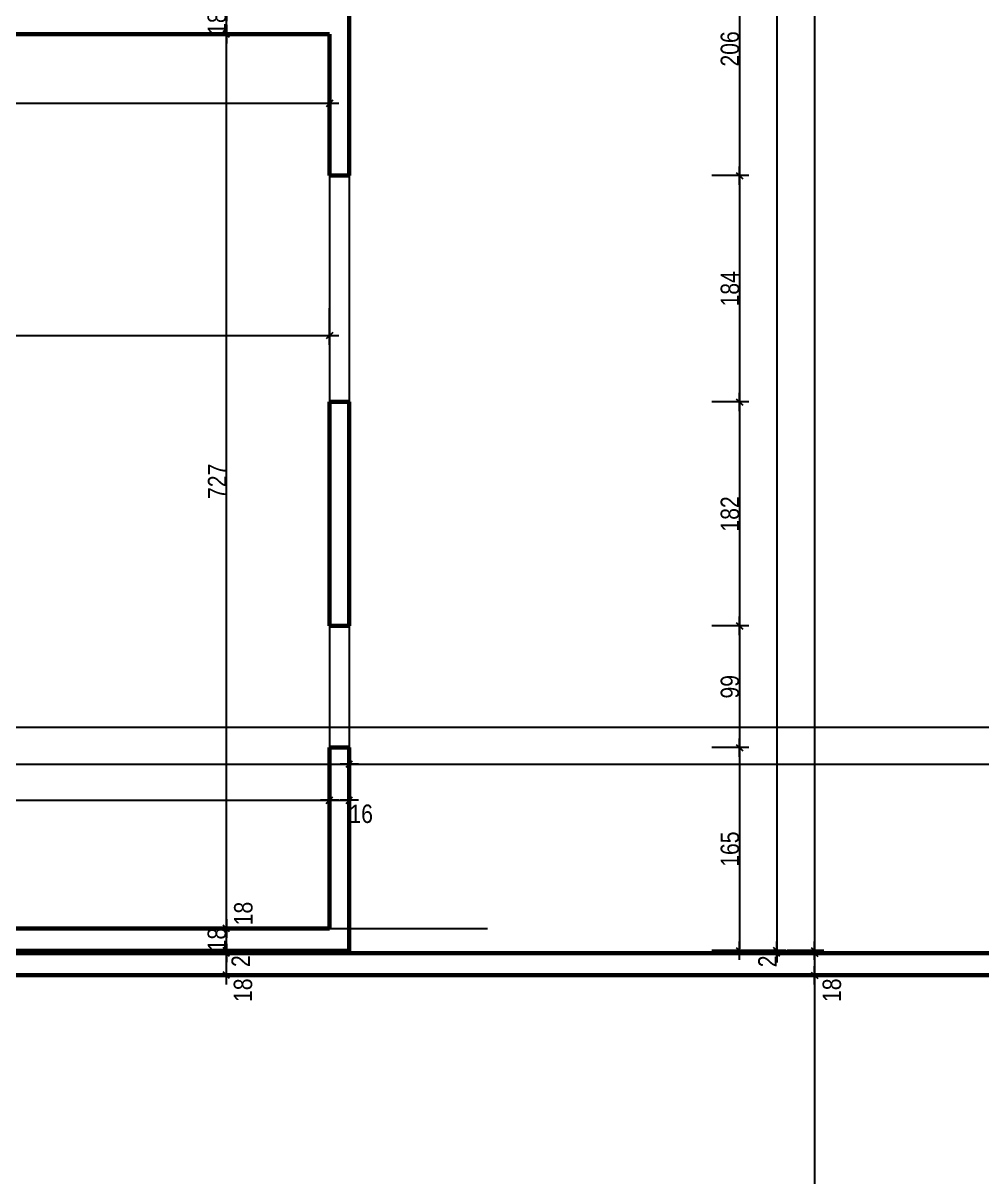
# Model space of a CAD drawing. Header units: centimetres. Extents: x 16433 to 114398, y -50094 to -12305.
# Drawn here: x 42157 to 42936, y -39200 to -38262 of the extents above; entities that cross this region are included whole.
import ezdxf

# ---------------------------------------------------------------- set-up
doc = ezdxf.new("R2010")
doc.units = ezdxf.units.CM
doc.header["$LTSCALE"] = 0.5
doc.layers.get('DEFPOINTS').update_dxf_attribs({"linetype": 'CONTINUOUS'})
for name, color, linetype in [('01_cote_gen', 4, 'CONTINUOUS'), ('01_linteaux', 2, 'CONTINUOUS'), ('AA_COTES', 2, 'CONTINUOUS')]:
    doc.layers.add(name, color=color, linetype=linetype)
doc.layers.add('01_murs_coup', color=5, linetype='CONTINUOUS', lineweight=60)
doc.styles.add('STYLE2', font='ARIALN.TTF')
doc.dimstyles.new('JB50', dxfattribs={"dimscale": 0.1, "dimtxt": 150, "dimasz": 15, "dimexe": 0.1, "dimexo": 0.1, "dimgap": 0.09, "dimtad": 1, "dimdec": 1, "dimdsep": 46, "dimtxsty": 'STYLE2', "dimblk1": 'BOND_G', "dimblk2": 'BOND_D', "dimsah": 1, "dimcen": 1.5, "dimdle": 0.01, "dimse1": 1, "dimse2": 1, "dimclrd": 4, "dimclre": 2, "dimclrt": 6, "dimazin": 2, "dimtfac": 2.333333, "dimtdec": 1, "dimtix": 1, "dimtmove": 2, "dimatfit": 3, "dimldrblk": 'BOND_G', "dimfxl": 1, "dimtolj": 1, "dimtzin": 0, "dimarcsym": 0})

# ---------------------------------------------------------------- blocks, each defined once
blk = doc.blocks.new('BOND_G')
at = {"layer": 'AA_COTES', "color": 0}
for p, q in [((0, -5), (0, 15)), ((5, 0), (-5, 0)), ((1.77, 1.77), (-1.77, -1.77))]:
    blk.add_line(p, q, dxfattribs=at)
blk = doc.blocks.new('BOND_D')
at = {"layer": 'AA_COTES', "color": 0}
for p, q in [((5, 0), (-5, 0)), ((-1.77, -1.77), (1.77, 1.77)), ((0, 5), (0, -15))]:
    blk.add_line(p, q, dxfattribs=at)
blk = doc.blocks.new('*D2667')
at = {"layer": '01_cote_gen', "color": 4, "lineweight": -2, "transparency": 16777216}
blk.add_line((42322.05, -39014.05), (42322.05, -38999.07), dxfattribs=at)
at = {"layer": 'DEFPOINTS', "color": 0}
for p in [(42322.05, -38997.57), (42334.89, -38997.57), (42334.89, -39015.55)]:
    blk.add_point(p, dxfattribs=at)
at = {"layer": '01_cote_gen', "color": 4, "lineweight": -2, "transparency": 16777216, "xscale": 1.5, "yscale": 1.5, "zscale": 1.5}
for name, p, rotation in [('BOND_D', (42322.05, -38997.57), 90), ('BOND_G', (42322.05, -39015.55), 270)]:
    blk.add_blockref(name, p, dxfattribs=dict(at, rotation=rotation))
at = {"layer": '01_cote_gen', "color": 6, "transparency": 16777216, "insert": (42314.38, -39006.56), "char_height": 15, "attachment_point": 5, "rotation": 90, "style": 'STYLE2'}
blk.add_mtext('\\A1;18', dxfattribs=at)
blk = doc.blocks.new('*D2668')
at = {"layer": '01_cote_gen', "color": 4, "lineweight": -2, "transparency": 16777216}
blk.add_line((42322.05, -38996.07), (42322.05, -38272.07), dxfattribs=at)
at = {"layer": 'DEFPOINTS', "color": 0}
for p in [(42322.05, -38270.57), (42346.97, -38270.57), (42346.97, -38997.57)]:
    blk.add_point(p, dxfattribs=at)
at = {"layer": '01_cote_gen', "color": 4, "lineweight": -2, "transparency": 16777216, "xscale": 1.5, "yscale": 1.5, "zscale": 1.5}
for name, p, rotation in [('BOND_D', (42322.05, -38270.57), 90), ('BOND_G', (42322.05, -38997.57), 270)]:
    blk.add_blockref(name, p, dxfattribs=dict(at, rotation=rotation))
at = {"layer": '01_cote_gen', "color": 6, "transparency": 16777216, "insert": (42314.51, -38634.07), "char_height": 15, "attachment_point": 5, "rotation": 90, "style": 'STYLE2'}
blk.add_mtext('\\A1;727', dxfattribs=at)
blk = doc.blocks.new('*D2669')
at = {"layer": '01_cote_gen', "color": 4, "lineweight": -2, "transparency": 16777216}
blk.add_line((42322.05, -38269.07), (42322.05, -38254.07), dxfattribs=at)
at = {"layer": 'DEFPOINTS', "color": 0}
for p in [(42281.49, -38252.57), (42322.05, -38252.57), (42281.49, -38270.57)]:
    blk.add_point(p, dxfattribs=at)
at = {"layer": '01_cote_gen', "color": 4, "lineweight": -2, "transparency": 16777216, "xscale": 1.5, "yscale": 1.5, "zscale": 1.5}
for name, p, rotation in [('BOND_D', (42322.05, -38252.57), 90), ('BOND_G', (42322.05, -38270.57), 270)]:
    blk.add_blockref(name, p, dxfattribs=dict(at, rotation=rotation))
at = {"layer": '01_cote_gen', "color": 6, "transparency": 16777216, "insert": (42314.38, -38261.57), "char_height": 15, "attachment_point": 5, "rotation": 90, "style": 'STYLE2'}
blk.add_mtext('\\A1;18', dxfattribs=at)
blk = doc.blocks.new('*D2674')
at = {"layer": '01_cote_gen', "color": 4, "lineweight": -2, "transparency": 16777216}
blk.add_line((42799.88, -36329.06), (42799.88, -39014.04), dxfattribs=at)
at = {"layer": 'DEFPOINTS', "color": 0}
for p in [(42710.43, -36327.56), (42710.71, -39015.54), (42799.88, -39015.54)]:
    blk.add_point(p, dxfattribs=at)
at = {"layer": '01_cote_gen', "color": 4, "lineweight": -2, "transparency": 16777216, "xscale": 1.5, "yscale": 1.5, "zscale": 1.5}
for name, p, rotation in [('BOND_G', (42799.88, -36327.56), 90), ('BOND_D', (42799.88, -39015.54), 270)]:
    blk.add_blockref(name, p, dxfattribs=dict(at, rotation=rotation))
at = {"layer": '01_cote_gen', "color": 6, "transparency": 16777216, "insert": (42792.21, -37671.55), "char_height": 15, "attachment_point": 5, "rotation": 90, "style": 'STYLE2'}
blk.add_mtext('\\A1;2688', dxfattribs=at)
blk = doc.blocks.new('*D2716')
at = {"layer": '01_cote_gen', "color": 4, "lineweight": -2, "transparency": 16777216}
blk.add_line((42769.14, -36826.06), (42769.14, -39014.04), dxfattribs=at)
at = {"layer": 'DEFPOINTS', "color": 0}
for p in [(42729.92, -36824.56), (42710.45, -39015.54), (42769.14, -39015.54)]:
    blk.add_point(p, dxfattribs=at)
at = {"layer": '01_cote_gen', "color": 4, "lineweight": -2, "transparency": 16777216, "xscale": 1.5, "yscale": 1.5, "zscale": 1.5}
for name, p, rotation in [('BOND_G', (42769.14, -36824.56), 90), ('BOND_D', (42769.14, -39015.54), 270)]:
    blk.add_blockref(name, p, dxfattribs=dict(at, rotation=rotation))
at = {"layer": '01_cote_gen', "color": 6, "transparency": 16777216, "insert": (42761.47, -37920.05), "char_height": 15, "attachment_point": 5, "rotation": 90, "style": 'STYLE2'}
blk.add_mtext('\\A1;2191', dxfattribs=at)
blk = doc.blocks.new('*D2727')
at = {"layer": '01_cote_gen', "color": 4, "lineweight": -2, "transparency": 16777216}
blk.add_line((42738.9, -38181.06), (42738.9, -38384.07), dxfattribs=at)
at = {"layer": 'DEFPOINTS', "color": 0}
for p in [(42710.43, -38179.56), (42710.43, -38385.57), (42738.9, -38385.57)]:
    blk.add_point(p, dxfattribs=at)
at = {"layer": '01_cote_gen', "color": 4, "lineweight": -2, "transparency": 16777216, "xscale": 1.5, "yscale": 1.5, "zscale": 1.5}
for name, p, rotation in [('BOND_G', (42738.9, -38179.56), 90), ('BOND_D', (42738.9, -38385.57), 270)]:
    blk.add_blockref(name, p, dxfattribs=dict(at, rotation=rotation))
at = {"layer": '01_cote_gen', "color": 6, "transparency": 16777216, "insert": (42731.23, -38282.57), "char_height": 15, "attachment_point": 5, "rotation": 90, "style": 'STYLE2'}
blk.add_mtext('\\A1;206', dxfattribs=at)
blk = doc.blocks.new('*D2728')
at = {"layer": '01_cote_gen', "color": 4, "lineweight": -2, "transparency": 16777216}
blk.add_line((42738.9, -38387.07), (42738.9, -38568.07), dxfattribs=at)
at = {"layer": 'DEFPOINTS', "color": 0}
for p in [(42710.43, -38385.57), (42710.43, -38569.57), (42738.9, -38569.57)]:
    blk.add_point(p, dxfattribs=at)
at = {"layer": '01_cote_gen', "color": 4, "lineweight": -2, "transparency": 16777216, "xscale": 1.5, "yscale": 1.5, "zscale": 1.5}
for name, p, rotation in [('BOND_G', (42738.9, -38385.57), 90), ('BOND_D', (42738.9, -38569.57), 270)]:
    blk.add_blockref(name, p, dxfattribs=dict(at, rotation=rotation))
at = {"layer": '01_cote_gen', "color": 6, "transparency": 16777216, "insert": (42731.23, -38477.57), "char_height": 15, "attachment_point": 5, "rotation": 90, "style": 'STYLE2'}
blk.add_mtext('\\A1;184', dxfattribs=at)
blk = doc.blocks.new('*D2729')
at = {"layer": '01_cote_gen', "color": 4, "lineweight": -2, "transparency": 16777216}
blk.add_line((42738.9, -38571.07), (42738.9, -38750.07), dxfattribs=at)
at = {"layer": 'DEFPOINTS', "color": 0}
for p in [(42710.43, -38569.57), (42710.43, -38751.57), (42738.9, -38751.57)]:
    blk.add_point(p, dxfattribs=at)
at = {"layer": '01_cote_gen', "color": 4, "lineweight": -2, "transparency": 16777216, "xscale": 1.5, "yscale": 1.5, "zscale": 1.5}
for name, p, rotation in [('BOND_G', (42738.9, -38569.57), 90), ('BOND_D', (42738.9, -38751.57), 270)]:
    blk.add_blockref(name, p, dxfattribs=dict(at, rotation=rotation))
at = {"layer": '01_cote_gen', "color": 6, "transparency": 16777216, "insert": (42731.23, -38660.57), "char_height": 15, "attachment_point": 5, "rotation": 90, "style": 'STYLE2'}
blk.add_mtext('\\A1;182', dxfattribs=at)
blk = doc.blocks.new('*D2730')
at = {"layer": '01_cote_gen', "color": 4, "lineweight": -2, "transparency": 16777216}
blk.add_line((42738.9, -38753.07), (42738.9, -38849.07), dxfattribs=at)
at = {"layer": 'DEFPOINTS', "color": 0}
for p in [(42710.43, -38751.57), (42710.43, -38850.57), (42738.9, -38850.57)]:
    blk.add_point(p, dxfattribs=at)
at = {"layer": '01_cote_gen', "color": 4, "lineweight": -2, "transparency": 16777216, "xscale": 1.5, "yscale": 1.5, "zscale": 1.5}
for name, p, rotation in [('BOND_G', (42738.9, -38751.57), 90), ('BOND_D', (42738.9, -38850.57), 270)]:
    blk.add_blockref(name, p, dxfattribs=dict(at, rotation=rotation))
at = {"layer": '01_cote_gen', "color": 6, "transparency": 16777216, "insert": (42731.23, -38801.07), "char_height": 15, "attachment_point": 5, "rotation": 90, "style": 'STYLE2'}
blk.add_mtext('\\A1;99', dxfattribs=at)
blk = doc.blocks.new('*D2731')
at = {"layer": '01_cote_gen', "color": 4, "lineweight": -2, "transparency": 16777216}
blk.add_line((42738.9, -38852.07), (42738.9, -39014.04), dxfattribs=at)
at = {"layer": 'DEFPOINTS', "color": 0}
for p in [(42710.44, -38850.57), (42710.46, -39015.54), (42738.9, -39015.54)]:
    blk.add_point(p, dxfattribs=at)
at = {"layer": '01_cote_gen', "color": 4, "lineweight": -2, "transparency": 16777216, "xscale": 1.5, "yscale": 1.5, "zscale": 1.5}
for name, p, rotation in [('BOND_G', (42738.9, -38850.57), 90), ('BOND_D', (42738.9, -39015.54), 270)]:
    blk.add_blockref(name, p, dxfattribs=dict(at, rotation=rotation))
at = {"layer": '01_cote_gen', "color": 6, "transparency": 16777216, "insert": (42731.23, -38933.06), "char_height": 15, "attachment_point": 5, "rotation": 90, "style": 'STYLE2'}
blk.add_mtext('\\A1;165', dxfattribs=at)
blk = doc.blocks.new('*D2771')
at = {"layer": '01_cote_gen', "color": 4, "lineweight": -2, "transparency": 16777216}
blk.add_line((40889.39, -38863.88), (42420.39, -38863.88), dxfattribs=at)
at = {"layer": 'DEFPOINTS', "color": 0}
for p in [(40887.89, -38836.19), (42421.89, -38852.85), (42421.89, -38863.88)]:
    blk.add_point(p, dxfattribs=at)
at = {"layer": '01_cote_gen', "color": 4, "lineweight": -2, "transparency": 16777216, "xscale": 1.5, "yscale": 1.5, "zscale": 1.5, "rotation": 180}
blk.add_blockref('BOND_G', (40887.89, -38863.88), dxfattribs=at)
at = {"layer": '01_cote_gen', "color": 4, "lineweight": -2, "transparency": 16777216, "xscale": 1.5, "yscale": 1.5, "zscale": 1.5}
blk.add_blockref('BOND_D', (42421.89, -38863.88), dxfattribs=at)
at = {"layer": '01_cote_gen', "color": 6, "transparency": 16777216, "insert": (41654.8, -38856.22), "char_height": 15, "attachment_point": 5, "style": 'STYLE2'}
blk.add_mtext('\\A1;1534', dxfattribs=at)
blk = doc.blocks.new('*D2797')
at = {"layer": '01_cote_gen', "color": 4, "lineweight": -2, "transparency": 16777216}
blk.add_line((41736.37, -38893.18), (42404.38, -38893.18), dxfattribs=at)
at = {"layer": 'DEFPOINTS', "color": 0}
for p in [(42405.88, -38893.18), (41734.87, -38915.68), (42405.88, -38915.68)]:
    blk.add_point(p, dxfattribs=at)
at = {"layer": '01_cote_gen', "color": 4, "lineweight": -2, "transparency": 16777216, "xscale": 1.5, "yscale": 1.5, "zscale": 1.5, "rotation": 180}
blk.add_blockref('BOND_G', (41734.87, -38893.18), dxfattribs=at)
at = {"layer": '01_cote_gen', "color": 4, "lineweight": -2, "transparency": 16777216, "xscale": 1.5, "yscale": 1.5, "zscale": 1.5}
blk.add_blockref('BOND_D', (42405.88, -38893.18), dxfattribs=at)
at = {"layer": '01_cote_gen', "color": 6, "transparency": 16777216, "insert": (42070.38, -38885.51), "char_height": 15, "attachment_point": 5, "style": 'STYLE2'}
blk.add_mtext('\\A1;671', dxfattribs=at)
blk = doc.blocks.new('*D2803')
at = {"layer": '01_cote_gen', "color": 4, "lineweight": -2, "transparency": 16777216}
blk.add_line((42404.38, -38515.68), (41736.38, -38515.68), dxfattribs=at)
at = {"layer": 'DEFPOINTS', "color": 0}
for p in [(41734.88, -38486.29), (41734.88, -38515.68), (42405.88, -38527.46)]:
    blk.add_point(p, dxfattribs=at)
at = {"layer": '01_cote_gen', "color": 4, "lineweight": -2, "transparency": 16777216, "xscale": 1.5, "yscale": 1.5, "zscale": 1.5, "rotation": 180}
blk.add_blockref('BOND_D', (41734.88, -38515.68), dxfattribs=at)
at = {"layer": '01_cote_gen', "color": 4, "lineweight": -2, "transparency": 16777216, "xscale": 1.5, "yscale": 1.5, "zscale": 1.5}
blk.add_blockref('BOND_G', (42405.88, -38515.68), dxfattribs=at)
at = {"layer": '01_cote_gen', "color": 6, "transparency": 16777216, "insert": (42070.38, -38508.01), "char_height": 15, "attachment_point": 5, "style": 'STYLE2'}
blk.add_mtext('\\A1;671', dxfattribs=at)
blk = doc.blocks.new('*D2805')
at = {"layer": '01_cote_gen', "color": 4, "lineweight": -2, "transparency": 16777216}
blk.add_line((42404.38, -38326.95), (41771.39, -38326.95), dxfattribs=at)
at = {"layer": 'DEFPOINTS', "color": 0}
for p in [(41769.89, -38313.97), (42405.88, -38313.97), (41769.89, -38326.95)]:
    blk.add_point(p, dxfattribs=at)
at = {"layer": '01_cote_gen', "color": 4, "lineweight": -2, "transparency": 16777216, "xscale": 1.5, "yscale": 1.5, "zscale": 1.5, "rotation": 180}
blk.add_blockref('BOND_D', (41769.89, -38326.95), dxfattribs=at)
at = {"layer": '01_cote_gen', "color": 4, "lineweight": -2, "transparency": 16777216, "xscale": 1.5, "yscale": 1.5, "zscale": 1.5}
blk.add_blockref('BOND_G', (42405.88, -38326.95), dxfattribs=at)
at = {"layer": '01_cote_gen', "color": 6, "transparency": 16777216, "insert": (42087.89, -38319.28), "char_height": 15, "attachment_point": 5, "style": 'STYLE2'}
blk.add_mtext('\\A1;636', dxfattribs=at)
blk = doc.blocks.new('*D2809')
at = {"layer": '01_cote_gen', "color": 4, "lineweight": -2, "transparency": 16777216}
blk.add_line((42407.38, -38893.18), (42420.39, -38893.18), dxfattribs=at)
at = {"layer": 'DEFPOINTS', "color": 0}
for p in [(42405.88, -38895.94), (42421.89, -38893.18), (42421.89, -38895.94)]:
    blk.add_point(p, dxfattribs=at)
at = {"layer": '01_cote_gen', "color": 4, "lineweight": -2, "transparency": 16777216, "xscale": 1.5, "yscale": 1.5, "zscale": 1.5, "rotation": 180}
blk.add_blockref('BOND_G', (42405.88, -38893.18), dxfattribs=at)
at = {"layer": '01_cote_gen', "color": 4, "lineweight": -2, "transparency": 16777216, "xscale": 1.5, "yscale": 1.5, "zscale": 1.5}
blk.add_blockref('BOND_D', (42421.89, -38893.18), dxfattribs=at)
at = {"layer": '01_cote_gen', "color": 6, "transparency": 16777216, "insert": (42431.57, -38904.4), "char_height": 15, "attachment_point": 5, "style": 'STYLE2'}
blk.add_mtext('\\A1;16', dxfattribs=at)
blk = doc.blocks.new('*D2834')
at = {"layer": '01_cote_gen', "color": 4, "lineweight": -2, "transparency": 16777216}
blk.add_line((42423.39, -38863.88), (44284.35, -38863.88), dxfattribs=at)
at = {"layer": 'DEFPOINTS', "color": 0}
for p in [(44285.85, -38863.88), (42421.89, -38885.68), (44285.85, -39017.62)]:
    blk.add_point(p, dxfattribs=at)
at = {"layer": '01_cote_gen', "color": 4, "lineweight": -2, "transparency": 16777216, "xscale": 1.5, "yscale": 1.5, "zscale": 1.5, "rotation": 180}
blk.add_blockref('BOND_G', (42421.89, -38863.88), dxfattribs=at)
at = {"layer": '01_cote_gen', "color": 4, "lineweight": -2, "transparency": 16777216, "xscale": 1.5, "yscale": 1.5, "zscale": 1.5}
blk.add_blockref('BOND_D', (44285.85, -38863.88), dxfattribs=at)
at = {"layer": '01_cote_gen', "color": 6, "transparency": 16777216, "insert": (43353.87, -38856.22), "char_height": 15, "attachment_point": 5, "style": 'STYLE2'}
blk.add_mtext('\\A1;1864', dxfattribs=at)
blk = doc.blocks.new('*D2835')
at = {"layer": '01_cote_gen', "color": 4, "lineweight": -2, "transparency": 16777216}
blk.add_line((39963.39, -38833.78), (44284.35, -38833.78), dxfattribs=at)
at = {"layer": 'DEFPOINTS', "color": 0}
for p in [(44285.85, -38833.78), (39961.89, -38856.38), (44285.85, -38856.38)]:
    blk.add_point(p, dxfattribs=at)
at = {"layer": '01_cote_gen', "color": 4, "lineweight": -2, "transparency": 16777216, "xscale": 1.5, "yscale": 1.5, "zscale": 1.5, "rotation": 180}
blk.add_blockref('BOND_G', (39961.89, -38833.78), dxfattribs=at)
at = {"layer": '01_cote_gen', "color": 4, "lineweight": -2, "transparency": 16777216, "xscale": 1.5, "yscale": 1.5, "zscale": 1.5}
blk.add_blockref('BOND_D', (44285.85, -38833.78), dxfattribs=at)
at = {"layer": '01_cote_gen', "color": 6, "transparency": 16777216, "insert": (42123.87, -38826.11), "char_height": 15, "attachment_point": 5, "style": 'STYLE2'}
blk.add_mtext('\\A1;4324', dxfattribs=at)
blk = doc.blocks.new('*D3021')
at = {"layer": '01_cote_gen', "color": 4, "lineweight": -2, "transparency": 16777216}
blk.add_line((42799.88, -39019.12), (42799.88, -39034.12), dxfattribs=at)
at = {"layer": 'DEFPOINTS', "color": 0}
for p in [(42910.83, -39017.62), (42799.88, -39035.62), (42910.83, -39035.62)]:
    blk.add_point(p, dxfattribs=at)
at = {"layer": '01_cote_gen', "color": 4, "lineweight": -2, "transparency": 16777216, "xscale": 1.5, "yscale": 1.5, "zscale": 1.5}
for name, p, rotation in [('BOND_G', (42799.88, -39017.62), 90), ('BOND_D', (42799.88, -39035.62), 270)]:
    blk.add_blockref(name, p, dxfattribs=dict(at, rotation=rotation))
at = {"layer": '01_cote_gen', "color": 6, "transparency": 16777216, "insert": (42814.03, -39047.75), "char_height": 15, "attachment_point": 5, "rotation": 90, "style": 'STYLE2'}
blk.add_mtext('\\A1;18', dxfattribs=at)
blk = doc.blocks.new('*D3022')
at = {"layer": '01_cote_gen', "color": 4, "lineweight": -2, "transparency": 16777216}
for p, q in [((42769.14, -39014.12), (42769.14, -39012.62)), ((42769.14, -39015.62), (42769.14, -39017.62)), ((42769.14, -39019.12), (42769.14, -39020.62))]:
    blk.add_line(p, q, dxfattribs=at)
at = {"layer": 'DEFPOINTS', "color": 0}
for p in [(42421.9, -39015.62), (42421.9, -39017.62), (42769.14, -39017.62)]:
    blk.add_point(p, dxfattribs=at)
at = {"layer": '01_cote_gen', "color": 4, "lineweight": -2, "transparency": 16777216, "xscale": 1.5, "yscale": 1.5, "zscale": 1.5}
for name, p, rotation in [('BOND_G', (42769.14, -39015.62), 270), ('BOND_D', (42769.14, -39017.62), 90)]:
    blk.add_blockref(name, p, dxfattribs=dict(at, rotation=rotation))
at = {"layer": '01_cote_gen', "color": 6, "transparency": 16777216, "insert": (42761.6, -39024.3), "char_height": 15, "attachment_point": 5, "rotation": 90, "style": 'STYLE2'}
blk.add_mtext('\\A1;2', dxfattribs=at)
blk = doc.blocks.new('*D3023')
at = {"layer": '01_cote_gen', "color": 4, "lineweight": -2, "transparency": 16777216}
blk.add_line((42799.88, -39037.12), (42799.88, -39652.12), dxfattribs=at)
at = {"layer": 'DEFPOINTS', "color": 0}
for p in [(42777.38, -39035.62), (42677.85, -39653.62), (42799.88, -39653.62)]:
    blk.add_point(p, dxfattribs=at)
at = {"layer": '01_cote_gen', "color": 4, "lineweight": -2, "transparency": 16777216, "xscale": 1.5, "yscale": 1.5, "zscale": 1.5}
for name, p, rotation in [('BOND_G', (42799.88, -39035.62), 90), ('BOND_D', (42799.88, -39653.62), 270)]:
    blk.add_blockref(name, p, dxfattribs=dict(at, rotation=rotation))
at = {"layer": '01_cote_gen', "color": 6, "transparency": 16777216, "insert": (42792.21, -39344.62), "char_height": 15, "attachment_point": 5, "rotation": 90, "style": 'STYLE2'}
blk.add_mtext('\\A1;618', dxfattribs=at)
blk = doc.blocks.new('*D3101')
at = {"layer": '01_cote_gen', "color": 4, "lineweight": -2, "transparency": 16777216}
blk.add_line((42322.05, -39034.06), (42322.05, -39019.06), dxfattribs=at)
at = {"layer": 'DEFPOINTS', "color": 0}
for p in [(42322.05, -39017.56), (42370.17, -39017.56), (42370.17, -39035.56)]:
    blk.add_point(p, dxfattribs=at)
at = {"layer": '01_cote_gen', "color": 4, "lineweight": -2, "transparency": 16777216, "xscale": 1.5, "yscale": 1.5, "zscale": 1.5}
for name, p, rotation in [('BOND_D', (42322.05, -39017.56), 90), ('BOND_G', (42322.05, -39035.56), 270)]:
    blk.add_blockref(name, p, dxfattribs=dict(at, rotation=rotation))
at = {"layer": '01_cote_gen', "color": 6, "transparency": 16777216, "insert": (42335.57, -39047.74), "char_height": 15, "attachment_point": 5, "rotation": 90, "style": 'STYLE2'}
blk.add_mtext('\\A1;18', dxfattribs=at)
blk = doc.blocks.new('*D3102')
at = {"layer": '01_cote_gen', "color": 4, "lineweight": -2, "transparency": 16777216}
for p, q in [((42322.05, -39014.06), (42322.05, -39012.56)), ((42322.05, -39015.56), (42322.05, -39017.56)), ((42322.05, -39019.06), (42322.05, -39020.56))]:
    blk.add_line(p, q, dxfattribs=at)
at = {"layer": 'DEFPOINTS', "color": 0}
for p in [(42322.05, -39017.56), (42363.51, -39015.56), (42363.51, -39017.56)]:
    blk.add_point(p, dxfattribs=at)
at = {"layer": '01_cote_gen', "color": 4, "lineweight": -2, "transparency": 16777216, "xscale": 1.5, "yscale": 1.5, "zscale": 1.5}
for name, p, rotation in [('BOND_G', (42322.05, -39015.56), 270), ('BOND_D', (42322.05, -39017.56), 90)]:
    blk.add_blockref(name, p, dxfattribs=dict(at, rotation=rotation))
at = {"layer": '01_cote_gen', "color": 6, "transparency": 16777216, "insert": (42333.67, -39024.1), "char_height": 15, "attachment_point": 5, "rotation": 90, "style": 'STYLE2'}
blk.add_mtext('\\A1;2', dxfattribs=at)
blk = doc.blocks.new('*D3103')
at = {"layer": '01_cote_gen', "color": 4, "lineweight": -2, "transparency": 16777216}
blk.add_line((42322.05, -39014.06), (42322.05, -38999.06), dxfattribs=at)
at = {"layer": 'DEFPOINTS', "color": 0}
for p in [(42322.05, -38997.56), (42335.17, -38997.56), (42335.17, -39015.56)]:
    blk.add_point(p, dxfattribs=at)
at = {"layer": '01_cote_gen', "color": 4, "lineweight": -2, "transparency": 16777216, "xscale": 1.5, "yscale": 1.5, "zscale": 1.5}
for name, p, rotation in [('BOND_D', (42322.05, -38997.56), 90), ('BOND_G', (42322.05, -39015.56), 270)]:
    blk.add_blockref(name, p, dxfattribs=dict(at, rotation=rotation))
at = {"layer": '01_cote_gen', "color": 6, "transparency": 16777216, "insert": (42335.88, -38985.39), "char_height": 15, "attachment_point": 5, "rotation": 90, "style": 'STYLE2'}
blk.add_mtext('\\A1;18', dxfattribs=at)

msp = doc.modelspace()

# ---------------------------------------------------------------- linework, layer by layer
at = {"layer": '01_cote_gen'}
for p, q in [((41716.885, -38997.546), (42534.12, -38997.546)), ((42421.901, -39015.616), (42421.901, -39017.616))]:
    msp.add_line(p, q, dxfattribs=at)
at = {"layer": '01_linteaux'}
for p, q in [((42405.884, -38385.568), (42405.884, -38569.572)), ((42421.884, -38385.568), (42421.884, -38569.572)), ((42405.884, -38751.574), (42405.894, -38850.574)), ((42421.884, -38751.574), (42421.894, -38850.573))]:
    msp.add_line(p, q, dxfattribs=at)
at = {"layer": '01_murs_coup'}
for p, q in [((42421.884, -38179.563), (42421.884, -38385.568)), ((42405.884, -38270.567), (41769.888, -38270.567)), ((42405.884, -38385.568), (42405.884, -38270.567)), ((42421.884, -38385.568), (42405.884, -38385.568)), ((42405.884, -38569.572), (42421.884, -38569.572)), ((42405.884, -38751.574), (42405.884, -38569.572)), ((42421.884, -38569.572), (42421.884, -38751.574)), ((42421.884, -38751.574), (42405.884, -38751.574)), ((42405.884, -38850.574), (42421.884, -38850.573)), ((42405.884, -38997.616), (42405.884, -38850.574)), ((42421.884, -38850.574), (42421.901, -39015.616)), ((42405.884, -38997.616), (41734.885, -38997.614)), ((42421.901, -39015.616), (41709.885, -39015.616)), ((41716.88, -39017.616), (44285.849, -39017.616)), ((41734.853, -39035.616), (44095.853, -39035.616))]:
    msp.add_line(p, q, dxfattribs=at)

# ---------------------------------------------------------------- dimensions: what is measured, and where the dimension line sits
at = {"layer": '01_cote_gen'}
for base, p1, p2, picture, middle in [((42799.881, -39015.544), (42710.435, -36327.559), (42710.707, -39015.544), '*D2674', (42792.213, -37671.552)), ((42769.141, -39015.544), (42729.922, -36824.556), (42710.451, -39015.544), '*D2716', (42761.474, -37920.05)), ((42738.9, -38385.568), (42710.435, -38179.563), (42710.435, -38385.568), '*D2727', (42731.233, -38282.565)), ((42322.049, -38252.567), (42281.486, -38270.567), (42281.486, -38252.567), '*D2669', (42314.381, -38261.567)), ((42322.049, -38270.567), (42346.973, -38997.569), (42346.973, -38270.567), '*D2668', (42314.509, -38634.068)), ((42738.9, -38569.572), (42710.435, -38385.568), (42710.435, -38569.572), '*D2728', (42731.233, -38477.57)), ((42738.9, -38751.574), (42710.435, -38569.572), (42710.435, -38751.574), '*D2729', (42731.233, -38660.573)), ((42738.9, -38850.573), (42710.435, -38751.574), (42710.435, -38850.573), '*D2730', (42731.233, -38801.073)), ((42738.9, -39015.544), (42710.445, -38850.573), (42710.461, -39015.544), '*D2731', (42731.233, -38933.058)), ((42322.049, -38997.569), (42334.889, -39015.551), (42334.889, -38997.569), '*D2667', (42314.381, -39006.56)), ((42799.881, -39653.62), (42777.381, -39035.616), (42677.853, -39653.62), '*D3023', (42792.213, -39344.618))]:
    dim = msp.add_linear_dim(base=base, p1=p1, p2=p2, angle=90, dimstyle='JB50', dxfattribs=at)
    dim.commit()
    dim.dimension.update_dxf_attribs({"geometry": picture, "text_midpoint": middle})
for base, p1, p2, picture, middle in [((41769.888, -38326.951), (42405.884, -38313.967), (41769.888, -38313.967), '*D2805', (42087.886, -38319.284)), ((41734.885, -38515.676), (42405.884, -38527.457), (41734.885, -38486.291), '*D2803', (42070.384, -38508.008)), ((44285.849, -38833.776), (39961.886, -38856.385), (44285.849, -38856.385), '*D2835', (42123.868, -38826.108)), ((44285.849, -38863.885), (42421.889, -38885.682), (44285.849, -39017.616), '*D2834', (43353.869, -38856.217)), ((42405.884, -38893.182), (41734.872, -38915.679), (42405.884, -38915.679), '*D2797', (42070.378, -38885.515))]:
    dim = msp.add_linear_dim(base=base, p1=p1, p2=p2, dimstyle='JB50', dxfattribs=at)
    dim.commit()
    dim.dimension.update_dxf_attribs({"geometry": picture, "text_midpoint": middle})
for base, p1, p2, picture, middle in [((42421.889, -38863.885), (40887.886, -38836.187), (42421.889, -38852.85), '*D2771', (41654.797, -38856.217)), ((42421.889, -38893.182), (42405.884, -38895.939), (42421.889, -38895.938), '*D2809', (42431.566, -38904.396))]:
    dim = msp.add_linear_dim(base=base, p1=p1, p2=p2, dimstyle='JB50', dxfattribs=at)
    dim.commit()
    dim.dimension.update_dxf_attribs({"geometry": picture, "text_midpoint": middle, "dimtype": 160})
for base, p1, p2, picture, middle in [((42322.049, -38997.56), (42335.17, -39015.56), (42335.173, -38997.56), '*D3103', (42335.876, -38985.385)), ((42322.049, -39017.564), (42363.512, -39015.564), (42363.512, -39017.564), '*D3102', (42333.668, -39024.103)), ((42769.141, -39017.616), (42421.901, -39015.616), (42421.901, -39017.616), '*D3022', (42761.601, -39024.296)), ((42322.049, -39017.565), (42370.172, -39035.565), (42370.174, -39017.565), '*D3101', (42335.569, -39047.739)), ((42799.881, -39035.616), (42910.829, -39017.616), (42910.829, -39035.616), '*D3021', (42814.033, -39047.753))]:
    dim = msp.add_linear_dim(base=base, p1=p1, p2=p2, angle=90, dimstyle='JB50', dxfattribs=at)
    dim.commit()
    dim.dimension.update_dxf_attribs({"geometry": picture, "text_midpoint": middle, "dimtype": 160})

doc.saveas('drawing.dxf')
